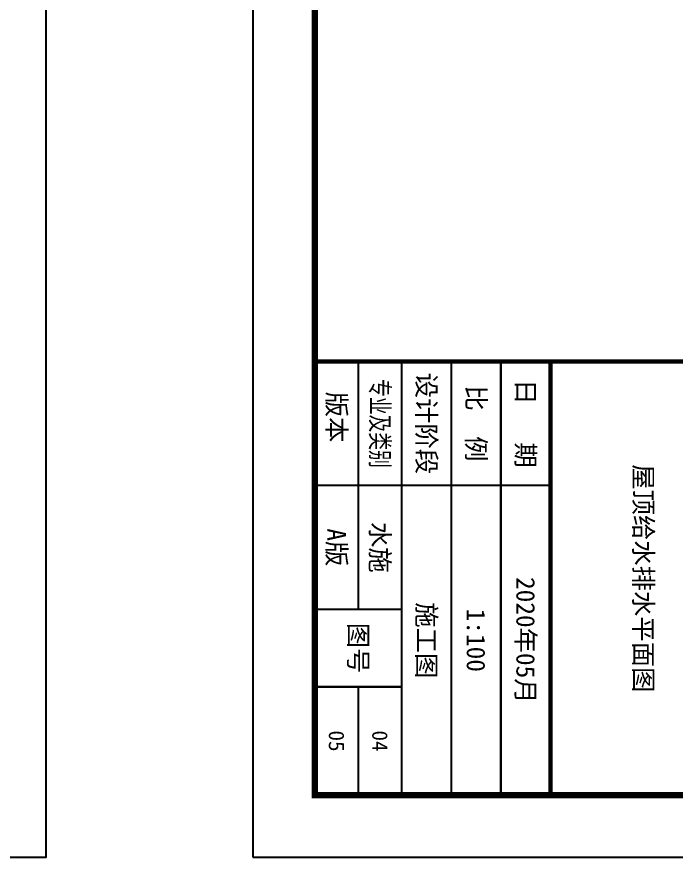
# Model space of a CAD drawing. Extents: x 12300 to 361047, y -1498650 to 1244242.
# Drawn here: x 292334 to 308290, y -30654 to -10311 of the extents above; entities that cross this region are included whole.
import ezdxf
from ezdxf.enums import TextEntityAlignment as Align

# ---------------------------------------------------------------- set-up
doc = ezdxf.new("R2010")
doc.units = 0
doc.header["$LTSCALE"] = 1000
doc.header["$MEASUREMENT"] = 0
doc.layers.get('0').update_dxf_attribs({"color": 8, "linetype": 'CONTINUOUS'})
for name, color, linetype in [('BZ_标准图框', 8, 'CONTINUOUS'), ('TK(图框线)', 3, 'CONTINUOUS'), ('TWT_TITLE', 7, 'CONTINUOUS')]:
    doc.layers.add(name, color=color, linetype=linetype)
doc.styles.add('-宋体', font='', dxfattribs={"width": 0.8})
doc.styles.add('ht', font='simhei.ttf', dxfattribs={"width": 0.8})
doc.styles.get('-宋体').set_extended_font_data('SimSun')

# ---------------------------------------------------------------- blocks, each defined once
blk = doc.blocks.new('A2-TQ-CF')
at = {"layer": 'BZ_标准图框', "color": 3}
for points, const_width in [([(91975, -155165), (91975, -115165)], 70), ([(91975, -151365), (98975, -151365)], 70), ([(93975, -153765), (93975, -151365)], 35), ([(91975, -152165), (98975, -152165)], 35), ([(91975, -152965), (98975, -152965)], 35), ([(91975, -153765), (98975, -153765)], 35), ([(91975, -153765), (98975, -153765)], 35), ([(93975, -155165), (93975, -153765)], 35), ([(95975, -155165), (95975, -153765)], 35), ([(97225, -155165), (97225, -153765)], 35), ([(91975, -154465), (95975, -154465)], 35), ([(97225, -154465), (98975, -154465)], 35)]:
    blk.add_lwpolyline(points, dxfattribs=dict(at, const_width=const_width))
at = {"layer": 'TWT_TITLE', "color": 3, "const_width": 80}
blk.add_lwpolyline([(98975, -155165), (98975, -115165)], dxfattribs=at)
at = {"layer": 'BZ_标准图框', "color": 3}
for s, height, style, p in [('日   期', 300, 'ht', (92975, -151765)), ('2020年05月', 300, 'ht', (96475, -151765)), ('比  例', 300, 'ht', (92975, -152565)), ('设计阶段', 300, 'ht', (92975, -153365)), ('施工图', 300, 'ht', (96475, -153365)), ('图号', 300, 'ht', (96600, -154465)), ('版本 ', 300, 'ht', (92975, -154815)), ('05', 250, '-宋体', (98100, -154815))]:
    blk.add_text(s, height=height, dxfattribs=dict(at, style=style)).set_placement(p, align=Align.MIDDLE_CENTER)
at = {"layer": 'BZ_标准图框', "color": 3, "style": 'ht', "width": 0.7}
blk.add_text('专业及类别', height=300, dxfattribs=at).set_placement((92975, -154115), align=Align.MIDDLE_CENTER)
at = {"layer": 'TK(图框线)', "color": 3, "style": 'ht'}
for s, p in [('水施', (94975, -154115)), ('A版', (94975, -154815))]:
    blk.add_text(s, height=300, dxfattribs=at).set_placement(p, align=Align.MIDDLE_CENTER)

msp = doc.modelspace()

# ---------------------------------------------------------------- linework, layer by layer
at = {"layer": 'TWT_TITLE', "color": 3}
for points in [[(230046.8, -30653.9), (293046.8, -30653.9), (293046.8, 80796.1), (230046.8, 80796.1)], [(298046.8, -30653.9), (361046.8, -30653.9), (361046.8, 80796.1), (298046.8, 80796.1)]]:
    msp.add_lwpolyline(points, close=True, dxfattribs=at)
at = {"layer": 'TWT_TITLE', "color": 3, "const_width": 150}
msp.add_lwpolyline([(299546.8, -29153.9), (359546.8, -29153.9), (359546.8, 77046.1), (299546.8, 77046.1)], close=True, dxfattribs=at)

# ---------------------------------------------------------------- block references
at = {"xscale": 1.5, "yscale": 1.5, "zscale": 1.5, "rotation": 270}
msp.add_blockref('A2-TQ-CF', (532295, 119308.4), dxfattribs=at)

# ---------------------------------------------------------------- texts
at = {"layer": 'BZ_标准图框', "color": 2}
for s, height, style, p in [('屋顶给水排水平面图', 450, 'ht', (307496.8, -23903.9)), ('1:100', 450, 'ht', (303446.8, -25403.9)), ('04', 375, '-宋体', (301121.8, -27841.4))]:
    msp.add_text(s, height=height, rotation=270, dxfattribs=dict(at, style=style)).set_placement(p, align=Align.MIDDLE_CENTER)

doc.saveas('drawing.dxf')
